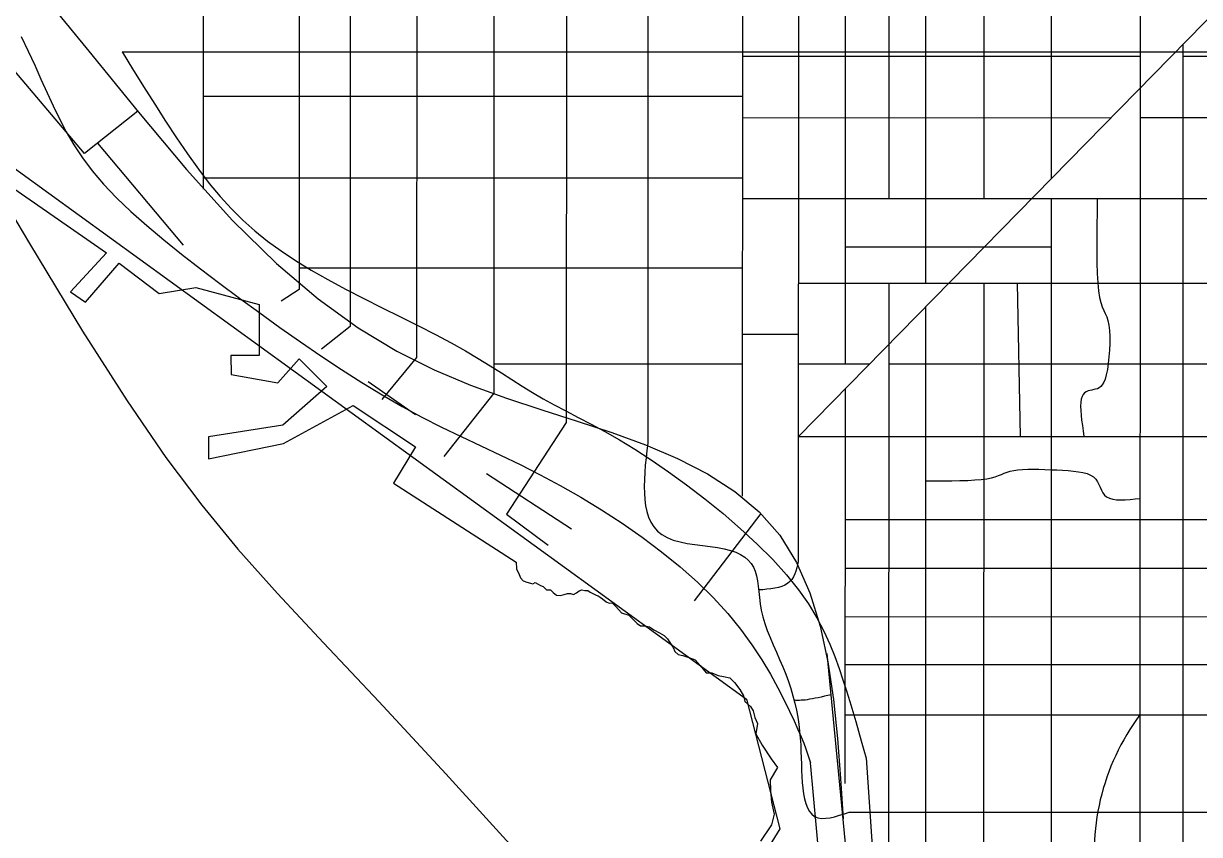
# Model space of a CAD drawing. Extents: x -15732 to 10897, y -24868 to 16165.
# Drawn here: x 2165 to 4481, y -6190 to -4593 of the extents above; entities that cross this region are included whole.
import ezdxf

# ---------------------------------------------------------------- set-up
doc = ezdxf.new("R2010")
doc.units = 0
doc.header["$MEASUREMENT"] = 0
for name, color, linetype in [('COASTLINE', 7, 'CONTINUOUS'), ('HIGHWAY', 7, 'CONTINUOUS'), ('STREETS-SPRAWL', 7, 'CONTINUOUS'), ('STREETS-SPRAWL-12M', 7, 'CONTINUOUS'), ('STREETS-SPRAWL-20M', 7, 'CONTINUOUS'), ('SUBURBS', 7, 'CONTINUOUS')]:
    doc.layers.add(name, color=color, linetype=linetype)

msp = doc.modelspace()

# ---------------------------------------------------------------- linework, layer by layer
at = {"layer": 'COASTLINE', "color": 7, "linetype": 'CONTINUOUS'}
for points in [[(2122.1, -4901.9), (2328.3, -5044.8), (2257.3, -5121.5), (2287.3, -5142.3), (2353.6, -5065.2), (2432.1, -5124.6), (2504.3, -5113.4), (2629.5, -5146.8), (2629.2, -5247.1), (2573.4, -5246.8), (2574.2, -5284.6), (2665.8, -5300.8), (2708.2, -5253.8), (2762.8, -5307.8), (2676.1, -5383.9), (2529.7, -5407.3), (2529.7, -5450.7), (2677.3, -5420.2), (2814.3, -5345.2), (2937.3, -5427.2), (2894, -5498.7), (3135.2, -5653.8)], [(3135.2, -5653.8), (3136.3, -5666.9), (3141.3, -5678.2), (3143.7, -5684.6), (3149.2, -5691.1), (3156.3, -5693.7), (3163.7, -5695.4), (3168.6, -5696.5), (3173, -5694), (3178.6, -5697.1), (3183.1, -5700), (3188.6, -5702), (3195.3, -5708.3), (3202.8, -5708.8), (3208.2, -5713.9), (3215.2, -5718.7), (3222.4, -5719.7), (3229.9, -5717.7), (3236.8, -5716), (3242.4, -5715.6), (3248.3, -5717.6), (3254.1, -5714.6), (3259.5, -5710.8), (3264.9, -5708.2), (3270.8, -5709.5), (3276.7, -5709.5), (3281.5, -5713.1), (3287.7, -5716.2), (3292.9, -5718.9), (3297.3, -5720.6), (3301.2, -5723), (3305.7, -5726.3), (3312.6, -5732), (3318.7, -5734.6), (3324.6, -5734.1), (3331.7, -5741.3), (3343.1, -5754.1), (3357.7, -5758.5), (3373.6, -5775), (3380.4, -5779.7), (3389, -5779.7), (3397.9, -5781.3), (3406.5, -5787.4), (3417.6, -5793.2), (3427.3, -5798.2), (3433.6, -5805.2), (3438.1, -5812.5), (3444.7, -5822.2), (3447.9, -5829.7), (3454.7, -5835.6), (3463.9, -5837.8), (3475.8, -5841.8), (3488, -5846.3), (3497.8, -5857.8), (3510, -5872), (3520.6, -5871.7), (3533.1, -5877.2), (3543.9, -5879), (3556.1, -5882), (3565.7, -5891.1), (3576.1, -5905.1), (3583.1, -5917.3), (3586.2, -5928.5), (3597, -5938.1), (3602.3, -5946.7), (3605.6, -5960.1), (3610.8, -5971.5), (3607.6, -5992.1), (3620, -6014.5), (3637.9, -6041.4), (3650.2, -6058.5), (3635.9, -6082.5), (3636.5, -6104.2), (3638.4, -6127), (3643.9, -6150.4), (3638.6, -6171.5), (3616.8, -6203.2)]]:
    msp.add_lwpolyline(points, dxfattribs=at)
at = {"layer": 'HIGHWAY', "color": 250, "linetype": 'CONTINUOUS'}
for p, q in [((2048.8, -4814.3), (2176.5, -5026.3)), ((2176.5, -5026.3), (2281.5, -5198.8)), ((2281.5, -5198.8), (2369.2, -5336.2)), ((2369.2, -5336.2), (2445.3, -5447.6)), ((2445.3, -5447.6), (2516, -5542)), ((2516, -5542), (2587.3, -5628.3)), ((2587.3, -5628.3), (2665.2, -5715.5)), ((2665.2, -5715.5), (2755.7, -5812.6)), ((2755.7, -5812.6), (2864.8, -5928.7)), ((2864.8, -5928.7), (2996.8, -6070.7)), ((2996.8, -6070.7), (3149.2, -6238.3))]:
    msp.add_line(p, q, dxfattribs=at)
at = {"layer": 'STREETS-SPRAWL', "color": 7, "linetype": 'CONTINUOUS'}
for p, q in [((2160.4, -4618.9), (2174.1, -4647.5)), ((2174.1, -4647.5), (2187.1, -4675.4)), ((2359.4, -4649.2), (5404, -4649.2)), ((2359.4, -4649.2), (2379.9, -4682.2)), ((2187.1, -4675.4), (2199.4, -4702.8)), ((2379.9, -4682.2), (2401.7, -4717.3)), ((2199.4, -4702.8), (2211.3, -4729.4)), ((2401.7, -4717.3), (2423.4, -4751.9)), ((2211.3, -4729.4), (2223.3, -4755.5)), ((2223.3, -4755.5), (2235.8, -4781.2)), ((2423.4, -4751.9), (2445, -4785.8)), ((2235.8, -4781.2), (2249.3, -4806.7)), ((2445, -4785.8), (2466.5, -4818.6)), ((2249.3, -4806.7), (2264.2, -4832.1)), ((2264.2, -4832.1), (2281.1, -4857.6)), ((2466.5, -4818.6), (2488, -4850.1)), ((2281.1, -4857.6), (2300.4, -4883.4)), ((2488, -4850.1), (2509.5, -4880)), ((2300.4, -4883.4), (2322.7, -4909.5)), ((2509.5, -4880), (2531, -4908)), ((2322.7, -4909.5), (2348.1, -4936.2)), ((2531, -4908), (2552.6, -4933.9)), ((2552.6, -4933.9), (2574.6, -4958)), ((2348.1, -4936.2), (2376.6, -4963.4)), ((2376.6, -4963.4), (2407.7, -4991.1)), ((2574.6, -4958), (2597.3, -4980.5)), ((2407.7, -4991.1), (2441.2, -5019.1)), ((2597.3, -4980.5), (2620.9, -5001.7)), ((2620.9, -5001.7), (2645.9, -5021.8)), ((2441.2, -5019.1), (2476.5, -5047.5)), ((2645.9, -5021.8), (2672.5, -5041.2)), ((2476.5, -5047.5), (2513.5, -5076.1)), ((2672.5, -5041.2), (2700.9, -5060.1)), ((2700.9, -5060.1), (2731.6, -5078.7)), ((2513.5, -5076.1), (2551.7, -5104.9)), ((2731.6, -5078.7), (2764.6, -5097.4)), ((2551.7, -5104.9), (2590.7, -5133.9)), ((2764.6, -5097.4), (2799.4, -5116.1)), ((2799.4, -5116.1), (2835.4, -5134.6)), ((2590.7, -5133.9), (2630.3, -5162.9)), ((2835.4, -5134.6), (2871.7, -5152.9)), ((2630.3, -5162.9), (2670.2, -5191.7)), ((2871.7, -5152.9), (2907.8, -5170.9)), ((2907.8, -5170.9), (2942.9, -5188.5)), ((2942.9, -5188.5), (2976.3, -5205.5)), ((2670.2, -5191.7), (2710.4, -5220.1)), ((2976.3, -5205.5), (3007.3, -5221.9)), ((2710.4, -5220.1), (2750.7, -5247.9)), ((3007.3, -5221.9), (3035.4, -5237.7)), ((2750.7, -5247.9), (2791.1, -5274.8)), ((3035.4, -5237.7), (3060.9, -5252.7)), ((3060.9, -5252.7), (3084.4, -5267.2)), ((2791.1, -5274.8), (2831.3, -5300.5)), ((3084.4, -5267.2), (3106.3, -5281.1)), ((3106.3, -5281.1), (3127.2, -5294.5)), ((2831.3, -5300.5), (2871.2, -5324.8)), ((3127.2, -5294.5), (3147.6, -5307.5)), ((2871.2, -5324.8), (2910.8, -5347.5)), ((3147.6, -5307.5), (3167.9, -5320)), ((3167.9, -5320), (3188.7, -5332.2)), ((2910.8, -5347.5), (2949.9, -5368.5)), ((3188.7, -5332.2), (3210.5, -5344.2)), ((3210.5, -5344.2), (3233.4, -5356.3)), ((2949.9, -5368.5), (2988.7, -5388.1)), ((3233.4, -5356.3), (3257.6, -5368.8)), ((3257.6, -5368.8), (3283.1, -5382.3)), ((2988.7, -5388.1), (3027.2, -5406.7)), ((3283.1, -5382.3), (3310.2, -5397)), ((3310.2, -5397), (3338.9, -5413.3)), ((3027.2, -5406.7), (3065.7, -5425)), ((3338.9, -5413.3), (3369.3, -5431.7)), ((3065.7, -5425), (3104.4, -5443.2)), ((3104.4, -5443.2), (3143.3, -5462)), ((3369.3, -5431.7), (3401.6, -5452.4)), ((3143.3, -5462), (3182.6, -5481.8)), ((3401.6, -5452.4), (3435.8, -5475.9)), ((3182.6, -5481.8), (3222.4, -5503)), ((3435.8, -5475.9), (3471.3, -5501.6)), ((3222.4, -5503), (3262.9, -5526)), ((3471.3, -5501.6), (3507.2, -5529.3)), ((3262.9, -5526), (3303.6, -5550.8)), ((3507.2, -5529.3), (3542.9, -5558.3)), ((3303.6, -5550.8), (3344, -5577.1)), ((3542.9, -5558.3), (3577.6, -5588.3)), ((3344, -5577.1), (3383.6, -5604.7)), ((3383.6, -5604.7), (3422, -5633.5)), ((3577.6, -5588.3), (3610.5, -5618.7)), ((3610.5, -5618.7), (3641, -5649.1)), ((3422, -5633.5), (3458.5, -5663.1)), ((3641, -5649.1), (3668.1, -5679.1)), ((3458.5, -5663.1), (3492.7, -5693.4)), ((3492.7, -5693.4), (3524.1, -5724.3)), ((3668.1, -5679.1), (3691.4, -5708.2)), ((3691.4, -5708.2), (3711.2, -5736.4)), ((3524.1, -5724.3), (3552.4, -5755.4)), ((3711.2, -5736.4), (3727.8, -5763.6)), ((3552.4, -5755.4), (3577.5, -5786.3)), ((3727.8, -5763.6), (3741.7, -5789.9)), ((3577.5, -5786.3), (3599.8, -5816.8)), ((3741.7, -5789.9), (3753.3, -5815.3)), ((3599.8, -5816.8), (3619.3, -5846.4)), ((3753.3, -5815.3), (3763.2, -5839.8)), ((3619.3, -5846.4), (3636.3, -5874.6)), ((3763.2, -5839.8), (3771.6, -5863.3)), ((3636.3, -5874.6), (3651, -5901.2)), ((3771.6, -5863.3), (3779.1, -5885.8)), ((3651, -5901.2), (3663.6, -5925.6)), ((3779.1, -5885.8), (3786, -5907.5)), ((3663.6, -5925.6), (3674.2, -5947.6)), ((3786, -5907.5), (3792.5, -5928.3)), ((3792.5, -5928.3), (3798.6, -5948.4)), ((3674.2, -5947.6), (3683.2, -5966.7)), ((3798.6, -5948.4), (3804.3, -5967.9)), ((3683.2, -5966.7), (3690.6, -5983.3)), ((3804.3, -5967.9), (3809.8, -5987)), ((3690.6, -5983.3), (3696.7, -5997.8)), ((3696.7, -5997.8), (3701.8, -6010.4)), ((3809.8, -5987), (3815.2, -6005.7)), ((3701.8, -6010.4), (3706, -6021.6)), ((3706, -6021.6), (3709.5, -6031.7)), ((3815.2, -6005.7), (3820.4, -6024.2)), ((3709.5, -6031.7), (3712.7, -6041.1)), ((3712.7, -6041.1), (3715.2, -6049)), ((3820.4, -6024.2), (3824.7, -6039.8)), ((3983.1, -8351.3), (3825.3, -6039.6)), ((4196.9, -11325.4), (3715.5, -6049))]:
    msp.add_line(p, q, dxfattribs=at)
at = {"layer": 'STREETS-SPRAWL-12M', "color": 253, "linetype": 'CONTINUOUS'}
for p, q in [((2519.1, -4557.6), (2519, -4919.2)), ((2708, -4557.6), (2707.8, -5117.1)), ((2808.5, -4557.6), (2808.3, -5190.2)), ((2939.5, -4557.6), (2939.3, -5251.1)), ((3091.8, -4557.6), (3091.6, -5321.1)), ((3234.4, -4557.6), (3234.1, -5378.8)), ((3394.8, -4557.6), (3394.5, -5419.7)), ((3581, -4557.6), (3580.7, -5523.8)), ((3691.5, -4557.6), (3691.2, -5652.6)), ((3691.3, -5406.8), (4524, -4557.6)), ((3783.5, -4557.6), (3783.3, -5263.2)), ((3869.7, -4557.6), (3869.6, -4937.7)), ((3942.1, -4557.6), (3941.9, -5104.3)), ((4056.6, -4557.6), (4056.5, -4937.7)), ((4189.6, -4557.6), (4189.5, -4898.7)), ((4364.7, -4557.6), (4364.2, -6402.6)), ((4449, -4634.1), (4448.5, -6399.9)), ((3581, -4657.6), (4364.7, -4657.5)), ((4449, -4657.5), (4809.3, -4657.4)), ((2519.1, -4736.2), (3581, -4736)), ((3581, -4778.7), (4307.3, -4778.6)), ((4364.7, -4778.6), (4796.2, -4778.6)), ((2310.6, -4828.8), (2479.5, -5029.9)), ((2519, -4897.3), (3580.9, -4897.1)), ((3580.9, -4937.7), (4778.9, -4937.5)), ((4189.5, -4937.6), (4189.1, -6406.5)), ((4280.1, -4937.6), (4279.7, -4964.6)), ((4279.7, -4964.6), (4279.3, -4991.2)), ((4279.3, -4991.2), (4279, -5017)), ((4279, -5017), (4279, -5041.6)), ((3783.3, -5032.8), (4189.5, -5032.8)), ((4279, -5041.6), (4279.3, -5064.5)), ((4279.3, -5064.5), (4279.9, -5085.5)), ((2707.9, -5074.5), (3580.9, -5074.4)), ((4279.9, -5085.5), (4281, -5104.1)), ((2707.8, -5117.1), (2672.5, -5140)), ((3691.4, -5104.4), (4760.8, -5104.2)), ((3869.5, -5104.3), (3869.1, -6403.9)), ((4056.5, -5104.3), (4056.1, -6406.5)), ((4122.4, -5104.3), (4128, -5406.7)), ((4281, -5104.1), (4282.6, -5119.8)), ((4282.6, -5119.8), (4284.7, -5132.6)), ((4284.7, -5132.6), (4287.3, -5142.8)), ((3941.9, -5151.2), (3941.6, -6403.9)), ((4287.3, -5142.8), (4290.1, -5151)), ((4290.1, -5151), (4293.1, -5158.1)), ((4293.1, -5158.1), (4296, -5164.6)), ((4296, -5164.6), (4298.7, -5171.1)), ((4298.7, -5171.1), (4301, -5178.4)), ((4301, -5178.4), (4302.9, -5187.1)), ((4302.9, -5187.1), (4304.1, -5197.6)), ((2808.3, -5190.2), (2752.3, -5234.4)), ((3580.8, -5204.7), (3691.6, -5204.7)), ((4304.1, -5197.6), (4304.6, -5209.7)), ((4304.6, -5209.7), (4304.6, -5222.7)), ((4304.6, -5222.7), (4304.1, -5236.3)), ((2939.3, -5251.1), (2871.1, -5333.7)), ((4303.1, -5249.8), (4301.7, -5262.7)), ((4304.1, -5236.3), (4303.1, -5249.8)), ((3091.6, -5263.7), (3580.8, -5263.7)), ((3691.3, -5263.3), (3832.1, -5263.2)), ((3869.5, -5263.2), (4743.6, -5263.1)), ((4300, -5274.7), (4297.9, -5285)), ((4301.7, -5262.7), (4300, -5274.7)), ((2843.7, -5298.4), (2937.2, -5363.5)), ((4292.9, -5299.8), (4290.1, -5304.7)), ((4295.5, -5293.3), (4292.9, -5299.8)), ((4297.9, -5285), (4295.5, -5293.3)), ((3091.6, -5321.1), (2993, -5446)), ((3783.3, -5313), (3783, -6089.8)), ((4250.3, -5327.6), (4248.6, -5332.7)), ((4252.5, -5323.6), (4250.3, -5327.6)), ((4255.3, -5320.6), (4252.5, -5323.6)), ((4258.5, -5318.5), (4255.3, -5320.6)), ((4262, -5316.9), (4258.5, -5318.5)), ((4265.7, -5315.8), (4262, -5316.9)), ((4269.5, -5315), (4265.7, -5315.8)), ((4273.2, -5314.3), (4269.5, -5315)), ((4276.9, -5313.5), (4273.2, -5314.3)), ((4280.5, -5312.4), (4276.9, -5313.5)), ((4283.9, -5310.8), (4280.5, -5312.4)), ((4287.1, -5308.3), (4283.9, -5310.8)), ((4290.1, -5304.7), (4287.1, -5308.3)), ((4247.7, -5339.1), (4247.4, -5346.6)), ((4247.4, -5346.6), (4247.6, -5355.1)), ((4248.6, -5332.7), (4247.7, -5339.1)), ((4247.6, -5355.1), (4248.3, -5364.4)), ((4248.3, -5364.4), (4249.4, -5374.4)), ((3234.1, -5378.8), (3116.1, -5559.3)), ((4249.4, -5374.4), (4250.8, -5384.9)), ((4250.8, -5384.9), (4252.3, -5395.7)), ((4252.3, -5395.7), (4253.9, -5406.7)), ((3394.5, -5419.7), (3392.9, -5434.3)), ((3691.3, -5406.8), (4728, -5406.7)), ((3392.9, -5434.3), (3391.3, -5448.8)), ((3389.9, -5463.1), (3388.8, -5477.3)), ((3391.3, -5448.8), (3389.9, -5463.1)), ((3077.3, -5479.6), (3244.4, -5588.6)), ((3388.8, -5477.3), (3388.1, -5491.2)), ((4051.5, -5491.1), (4062.4, -5489.7)), ((4062.4, -5489.7), (4071.6, -5487.9)), ((4071.6, -5487.9), (4079.2, -5485.8)), ((4079.2, -5485.8), (4085.7, -5483.5)), ((4085.7, -5483.5), (4091.5, -5481.1)), ((4091.5, -5481.1), (4097, -5478.8)), ((4097, -5478.8), (4102.6, -5476.7)), ((4102.6, -5476.7), (4108.7, -5474.7)), ((4108.7, -5474.7), (4115.7, -5473.2)), ((4115.7, -5473.2), (4123.8, -5472.1)), ((4123.8, -5472.1), (4133, -5471.3)), ((4133, -5471.3), (4143.1, -5471)), ((4143.1, -5471), (4153.9, -5470.9)), ((4153.9, -5470.9), (4165.2, -5471.1)), ((4165.2, -5471.1), (4176.9, -5471.5)), ((4176.9, -5471.5), (4188.6, -5471.9)), ((4188.6, -5471.9), (4200.3, -5472.5)), ((4200.3, -5472.5), (4211.7, -5473)), ((4211.7, -5473), (4222.7, -5473.7)), ((4222.7, -5473.7), (4233.1, -5474.6)), ((4233.1, -5474.6), (4242.9, -5475.8)), ((4242.9, -5475.8), (4251.9, -5477.4)), ((4251.9, -5477.4), (4260, -5479.6)), ((4260, -5479.6), (4266.9, -5482.5)), ((4266.9, -5482.5), (4272.7, -5486.1)), ((4272.7, -5486.1), (4277.2, -5490.5)), ((3388.1, -5491.2), (3387.8, -5504.8)), ((3387.8, -5504.8), (3388, -5518)), ((3941.8, -5494), (3959.4, -5494)), ((3959.4, -5494), (3976.7, -5493.9)), ((3976.7, -5493.9), (3993.6, -5493.7)), ((3993.6, -5493.7), (4009.7, -5493.4)), ((4009.7, -5493.4), (4024.9, -5492.9)), ((4024.9, -5492.9), (4038.9, -5492.2)), ((4038.9, -5492.2), (4051.5, -5491.1)), ((4277.2, -5490.5), (4280.7, -5495.6)), ((4280.7, -5495.6), (4283.4, -5501)), ((4283.4, -5501), (4285.9, -5506.6)), ((4285.9, -5506.6), (4288.3, -5512.1)), ((4288.3, -5512.1), (4290.9, -5517.2)), ((3388, -5518), (3388.9, -5530.7)), ((3388.9, -5530.7), (3390.4, -5542.9)), ((4290.9, -5517.2), (4294.2, -5521.8)), ((4294.2, -5521.8), (4298.5, -5525.5)), ((4298.5, -5525.5), (4304, -5528.2)), ((4304, -5528.2), (4310.5, -5530)), ((4310.5, -5530), (4318, -5531)), ((4318, -5531), (4326.4, -5531.3)), ((4326.4, -5531.3), (4335.3, -5531)), ((4335.3, -5531), (4344.8, -5530.4)), ((4344.8, -5530.4), (4354.5, -5529.4)), ((4354.5, -5529.4), (4364.4, -5528.4)), ((3116.1, -5559.3), (3198.6, -5620.8)), ((3390.4, -5542.9), (3392.9, -5554.5)), ((3392.9, -5554.5), (3396.3, -5565.3)), ((3617.5, -5558.1), (3486.4, -5730.3)), ((3396.3, -5565.3), (3400.8, -5575.4)), ((3400.8, -5575.4), (3406.6, -5584.6)), ((3783.2, -5569.9), (4710.3, -5569.8)), ((3406.6, -5584.6), (3413.8, -5592.7)), ((3413.8, -5592.7), (3422.5, -5599.8)), ((3422.5, -5599.8), (3432.8, -5605.7)), ((3432.8, -5605.7), (3444.8, -5610.4)), ((3444.8, -5610.4), (3458.2, -5614.1)), ((3458.2, -5614.1), (3472.6, -5617)), ((3472.6, -5617), (3487.6, -5619.3)), ((3487.6, -5619.3), (3502.7, -5621.3)), ((3502.7, -5621.3), (3517.7, -5623.2)), ((3517.7, -5623.2), (3532, -5625.2)), ((3532, -5625.2), (3545.4, -5627.7)), ((3545.4, -5627.7), (3557.4, -5630.8)), ((3557.4, -5630.8), (3568.1, -5634.5)), ((3568.1, -5634.5), (3577.5, -5638.9)), ((3577.5, -5638.9), (3585.6, -5644)), ((3585.6, -5644), (3592.5, -5649.9)), ((3592.5, -5649.9), (3598.2, -5656.4)), ((3598.2, -5656.4), (3602.9, -5663.8)), ((3602.9, -5663.8), (3606.4, -5671.9)), ((3606.4, -5671.9), (3609, -5680.9)), ((3686.2, -5671.5), (3684.1, -5677.3)), ((3688.1, -5665.3), (3686.2, -5671.5)), ((3689.7, -5659), (3688.1, -5665.3)), ((3691.2, -5652.6), (3689.7, -5659)), ((3783.2, -5665.7), (4699.9, -5665.5)), ((3609, -5680.9), (3610.9, -5690.6)), ((3610.9, -5690.6), (3612.2, -5701)), ((3670.2, -5696.2), (3664.9, -5699.4)), ((3674.6, -5692.4), (3670.2, -5696.2)), ((3678.4, -5687.9), (3674.6, -5692.4)), ((3681.5, -5682.8), (3678.4, -5687.9)), ((3684.1, -5677.3), (3681.5, -5682.8)), ((3612.2, -5701), (3613.4, -5712)), ((3621.3, -5708.2), (3613, -5708.8)), ((3613.4, -5712), (3614.6, -5723.7)), ((3629.4, -5707.5), (3621.3, -5708.2)), ((3637.4, -5706.6), (3629.4, -5707.5)), ((3645, -5705.4), (3637.4, -5706.6)), ((3652.2, -5703.9), (3645, -5705.4)), ((3658.8, -5701.9), (3652.2, -5703.9)), ((3664.9, -5699.4), (3658.8, -5701.9)), ((3614.6, -5723.7), (3616.1, -5735.8)), ((3616.1, -5735.8), (3618.2, -5748.4)), ((3618.2, -5748.4), (3621.1, -5761.5)), ((3621.1, -5761.5), (3625.1, -5774.9)), ((3783.1, -5761.4), (4689.5, -5761.3)), ((3625.1, -5774.9), (3630, -5788.6)), ((3630, -5788.6), (3635.6, -5802.5)), ((3635.6, -5802.5), (3641.6, -5816.7)), ((3641.6, -5816.7), (3648, -5831)), ((3648, -5831), (3654.3, -5845.4)), ((3654.3, -5845.4), (3660.6, -5859.9)), ((3660.6, -5859.9), (3666.4, -5874.4)), ((3783.1, -5855.5), (4679.3, -5855.3)), ((3666.4, -5874.4), (3671.7, -5888.8)), ((3671.7, -5888.8), (3676.5, -5903.1)), ((3676.5, -5903.1), (3680.6, -5917.4)), ((3680.6, -5917.4), (3684.3, -5931.6)), ((3685.5, -5926.2), (3682.9, -5926.1)), ((3688.2, -5926.3), (3685.5, -5926.2)), ((3691, -5926.3), (3688.2, -5926.3)), ((3693.9, -5926.3), (3691, -5926.3)), ((3697.1, -5926.1), (3693.9, -5926.3)), ((3700.6, -5925.9), (3697.1, -5926.1)), ((3704.5, -5925.5), (3700.6, -5925.9)), ((3708.8, -5924.9), (3704.5, -5925.5)), ((3713.6, -5924.1), (3708.8, -5924.9)), ((3718.9, -5923.2), (3713.6, -5924.1)), ((3724.4, -5922.1), (3718.9, -5923.2)), ((3730.3, -5920.9), (3724.4, -5922.1)), ((3736.5, -5919.6), (3730.3, -5920.9)), ((3742.8, -5918.2), (3736.5, -5919.6)), ((3749.3, -5916.8), (3742.8, -5918.2)), ((3755.8, -5915.3), (3749.3, -5916.8)), ((3684.3, -5931.6), (3687.4, -5945.7)), ((3687.4, -5945.7), (3690, -5959.6)), ((3690, -5959.6), (3692.2, -5973.4)), ((3692.2, -5973.4), (3693.8, -5987)), ((3783.1, -5954.7), (4942.8, -5954.5)), ((3693.8, -5987), (3695, -6000.4)), ((3695, -6000.4), (3695.9, -6013.7)), ((3695.9, -6013.7), (3696.5, -6026.7)), ((3696.5, -6026.7), (3696.9, -6039.5)), ((3696.9, -6039.5), (3697.3, -6052)), ((3697.3, -6052), (3697.7, -6064.3)), ((3697.7, -6064.3), (3698.2, -6076.3)), ((3698.2, -6076.3), (3699, -6087.9)), ((3699, -6087.9), (3700.1, -6099.2)), ((3700.1, -6099.2), (3701.6, -6110)), ((3701.6, -6110), (3703.6, -6120.2)), ((3703.6, -6120.2), (3706.1, -6129.5)), ((3706.1, -6129.5), (3709.3, -6137.8)), ((3709.3, -6137.8), (3713.2, -6144.9)), ((3713.2, -6144.9), (3717.9, -6150.6)), ((3717.9, -6150.6), (3723.4, -6154.9)), ((3723.4, -6154.9), (3729.9, -6157.5)), ((3729.9, -6157.5), (3737.2, -6158.6)), ((3737.2, -6158.6), (3745.2, -6158.5)), ((3745.2, -6158.5), (3753.7, -6157.3)), ((3753.7, -6157.3), (3762.8, -6155.3)), ((3762.8, -6155.3), (3772.2, -6152.6)), ((3772.2, -6152.6), (3781.9, -6149.5)), ((3781.9, -6149.5), (3791.6, -6146.2)), ((3791.6, -6146.2), (4922, -6146.1))]:
    msp.add_line(p, q, dxfattribs=at)
msp.add_lwpolyline([(2390.5, -4766.1), (2284.9, -4849), (1739.8, -4204.3), (1834.1, -4150.1)], dxfattribs=at)
msp.add_arc((4728.8, -6226.9), 455, 143.2379, 190.056, dxfattribs=at)
at = {"layer": 'STREETS-SPRAWL-20M', "color": 252, "linetype": 'CONTINUOUS'}
for p, q in [((2193.2, -4524.5), (2293.9, -4647.4)), ((2293.9, -4647.4), (2391.8, -4767.7)), ((2391.8, -4767.7), (2486.4, -4880.6)), ((2486.4, -4880.6), (2577, -4981.3)), ((2577, -4981.3), (2663.3, -5066)), ((2663.3, -5066), (2745.6, -5135.7)), ((2745.6, -5135.7), (2824.5, -5192.4)), ((2824.5, -5192.4), (2900.4, -5238.2)), ((2900.4, -5238.2), (2974, -5275.2)), ((2974, -5275.2), (3045.8, -5305.4)), ((3045.8, -5305.4), (3116.3, -5331)), ((3116.3, -5331), (3186.2, -5353.9)), ((3186.2, -5353.9), (3255.6, -5376.2)), ((3255.6, -5376.2), (3323.9, -5398.9)), ((3323.9, -5398.9), (3390.1, -5423.2)), ((3390.1, -5423.2), (3453.2, -5449.8)), ((3453.2, -5449.8), (3512.1, -5480)), ((3512.1, -5480), (3566.1, -5514.6)), ((3566.1, -5514.6), (3613.9, -5554.6)), ((3613.9, -5554.6), (3654.7, -5601.1)), ((3654.7, -5601.1), (3687.9, -5654.6)), ((3687.9, -5654.6), (3714, -5714.7)), ((3714, -5714.7), (3734.1, -5780.3)), ((3734.1, -5780.3), (3749.2, -5850.6)), ((4207.7, -10572.2), (3747.9, -5833.9)), ((3749.2, -5850.6), (3760.3, -5924.6)), ((3760.3, -5924.6), (3768.3, -6001.4)), ((3768.3, -6001.4), (3774.4, -6080)), ((3774.4, -6080), (3779.5, -6159.5))]:
    msp.add_line(p, q, dxfattribs=at)
at = {"layer": 'SUBURBS', "color": 254, "linetype": 'CONTINUOUS'}
msp.add_lwpolyline([(1497.2, -4406.8), (3589.3, -5923.6), (3654.9, -6179.3), (3575.8, -6307.4), (3557, -6555.9), (3662.4, -6732.9), (3632.3, -6921.2), (3594.6, -7026.7), (3500.5, -7102), (3444, -7301.6), (3530.6, -7621.7), (3624.8, -7794.9), (3528.6, -8084.3)], dxfattribs=at)

doc.saveas('drawing.dxf')
